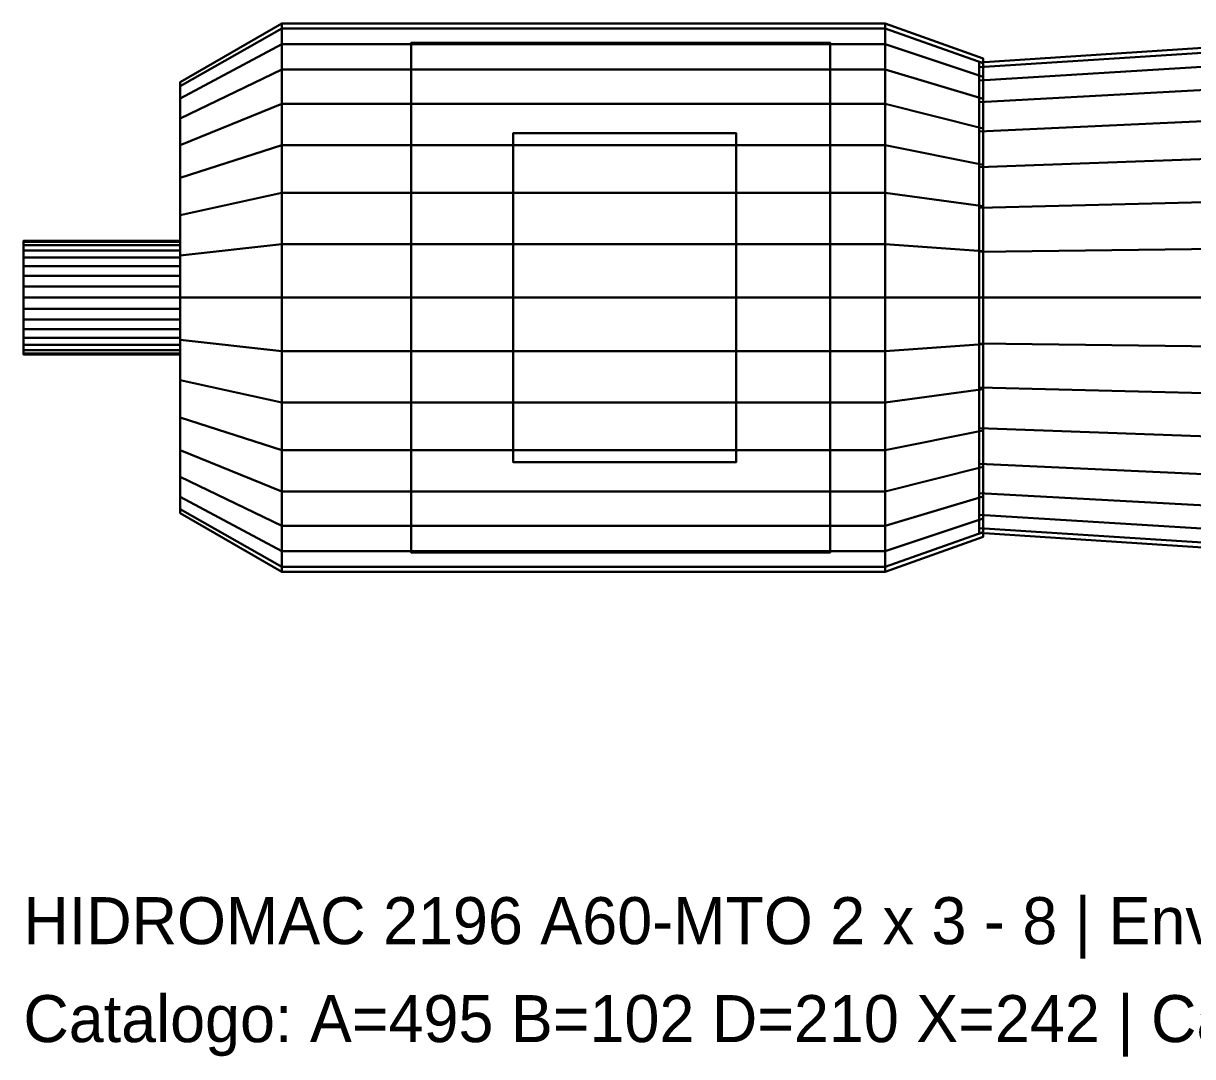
# Model space of a CAD drawing. Header units: millimetres. Extents: x -495 to 102, y -194 to 139.
# Drawn here: x -495 to -196.5, y -193.7 to 70 of the extents above; entities that cross this region are included whole.
import ezdxf

# ---------------------------------------------------------------- set-up
doc = ezdxf.new("R2010")
doc.units = ezdxf.units.MM
for name, color, linetype in [('ADAPTADOR_EST', 4, 'CONTINUOUS'), ('DATOS_CATALOGO', 2, 'CONTINUOUS'), ('EJE_REF', 7, 'CONTINUOUS'), ('PATAS_EST', 8, 'CONTINUOUS'), ('SOPORTE_EST', 5, 'CONTINUOUS')]:
    doc.layers.add(name, color=color, linetype=linetype)

msp = doc.modelspace()

# ---------------------------------------------------------------- linework, layer by layer
at = {"layer": 'ADAPTADOR_EST'}
for points in [[(-251, 60, 210), (-251, 58.84712, 221.70542), (-190, 62.77026, 222.48578), (-190, 64, 210)], [(-251, 58.84712, 198.29458), (-251, 60, 210), (-190, 64, 210), (-190, 62.77026, 197.51422)], [(-251, 58.84712, 221.70542), (-251, 55.43277, 232.96101), (-190, 59.12829, 234.49174), (-190, 62.77026, 222.48578)], [(-251, 55.43277, 187.03899), (-251, 58.84712, 198.29458), (-190, 62.77026, 197.51422), (-190, 59.12829, 185.50826)], [(-251, 0, 210), (-251, 58.84712, 221.70542), (-251, 60, 210)], [(-251, 0, 210), (-251, 60, 210), (-251, 58.84712, 198.29458)], [(-251, 55.43277, 232.96101), (-251, 49.88818, 243.33421), (-190, 53.21406, 245.55649), (-190, 59.12829, 234.49174)], [(-251, 49.88818, 176.66579), (-251, 55.43277, 187.03899), (-190, 59.12829, 185.50826), (-190, 53.21406, 174.44351)], [(-251, 0, 210), (-251, 55.43277, 232.96101), (-251, 58.84712, 221.70542)], [(-251, 0, 210), (-251, 58.84712, 198.29458), (-251, 55.43277, 187.03899)], [(-251, 0, 210), (-251, 49.88818, 243.33421), (-251, 55.43277, 232.96101)], [(-251, 0, 210), (-251, 55.43277, 187.03899), (-251, 49.88818, 176.66579)], [(-251, 49.88818, 243.33421), (-251, 42.42641, 252.42641), (-190, 45.25483, 255.25483), (-190, 53.21406, 245.55649)], [(-251, 42.42641, 167.57359), (-251, 49.88818, 176.66579), (-190, 53.21406, 174.44351), (-190, 45.25483, 164.74517)], [(-251, 0, 210), (-251, 42.42641, 252.42641), (-251, 49.88818, 243.33421)], [(-251, 0, 210), (-251, 49.88818, 176.66579), (-251, 42.42641, 167.57359)], [(-251, 42.42641, 252.42641), (-251, 33.33421, 259.88818), (-190, 35.55649, 263.21406), (-190, 45.25483, 255.25483)], [(-251, 33.33421, 160.11182), (-251, 42.42641, 167.57359), (-190, 45.25483, 164.74517), (-190, 35.55649, 156.78594)], [(-251, 0, 210), (-251, 33.33421, 259.88818), (-251, 42.42641, 252.42641)], [(-251, 0, 210), (-251, 42.42641, 167.57359), (-251, 33.33421, 160.11182)], [(-251, 33.33421, 259.88818), (-251, 22.96101, 265.43277), (-190, 24.49174, 269.12829), (-190, 35.55649, 263.21406)], [(-251, 22.96101, 154.56723), (-251, 33.33421, 160.11182), (-190, 35.55649, 156.78594), (-190, 24.49174, 150.87171)], [(-251, 0, 210), (-251, 22.96101, 265.43277), (-251, 33.33421, 259.88818)], [(-251, 0, 210), (-251, 33.33421, 160.11182), (-251, 22.96101, 154.56723)], [(-251, 22.96101, 265.43277), (-251, 11.70542, 268.84712), (-190, 12.48578, 272.77026), (-190, 24.49174, 269.12829)], [(-251, 11.70542, 151.15288), (-251, 22.96101, 154.56723), (-190, 24.49174, 150.87171), (-190, 12.48578, 147.22974)], [(-251, 0, 210), (-251, 11.70542, 268.84712), (-251, 22.96101, 265.43277)], [(-251, 0, 210), (-251, 22.96101, 154.56723), (-251, 11.70542, 151.15288)], [(-251, 11.70542, 268.84712), (-251, 0, 270), (-190, 0, 274), (-190, 12.48578, 272.77026)], [(-251, 0, 150), (-251, 11.70542, 151.15288), (-190, 12.48578, 147.22974), (-190, 0, 146)], [(-251, 0, 210), (-251, 0, 270), (-251, 11.70542, 268.84712)], [(-251, 0, 210), (-251, 11.70542, 151.15288), (-251, 0, 150)], [(-251, 0, 270), (-251, -11.70542, 268.84712), (-190, -12.48578, 272.77026), (-190, 0, 274)], [(-251, 0, 210), (-251, -11.70542, 268.84712), (-251, 0, 270)], [(-251, 0, 210), (-251, -22.96101, 265.43277), (-251, -11.70542, 268.84712)], [(-251, 0, 210), (-251, -33.33421, 259.88818), (-251, -22.96101, 265.43277)], [(-251, 0, 210), (-251, -42.42641, 252.42641), (-251, -33.33421, 259.88818)], [(-251, 0, 210), (-251, -49.88818, 243.33421), (-251, -42.42641, 252.42641)], [(-251, 0, 210), (-251, -55.43277, 232.96101), (-251, -49.88818, 243.33421)], [(-251, 0, 210), (-251, -58.84712, 221.70542), (-251, -55.43277, 232.96101)], [(-251, 0, 210), (-251, -60, 210), (-251, -58.84712, 221.70542)], [(-251, 0, 210), (-251, -58.84712, 198.29458), (-251, -60, 210)], [(-251, 0, 210), (-251, -55.43277, 187.03899), (-251, -58.84712, 198.29458)], [(-251, 0, 210), (-251, -49.88818, 176.66579), (-251, -55.43277, 187.03899)], [(-251, 0, 210), (-251, -42.42641, 167.57359), (-251, -49.88818, 176.66579)], [(-251, 0, 210), (-251, -33.33421, 160.11182), (-251, -42.42641, 167.57359)], [(-251, 0, 210), (-251, -22.96101, 154.56723), (-251, -33.33421, 160.11182)], [(-251, 0, 210), (-251, -11.70542, 151.15288), (-251, -22.96101, 154.56723)], [(-251, -11.70542, 151.15288), (-251, 0, 150), (-190, 0, 146), (-190, -12.48578, 147.22974)], [(-251, 0, 210), (-251, 0, 150), (-251, -11.70542, 151.15288)], [(-251, -11.70542, 268.84712), (-251, -22.96101, 265.43277), (-190, -24.49174, 269.12829), (-190, -12.48578, 272.77026)], [(-251, -22.96101, 154.56723), (-251, -11.70542, 151.15288), (-190, -12.48578, 147.22974), (-190, -24.49174, 150.87171)], [(-251, -22.96101, 265.43277), (-251, -33.33421, 259.88818), (-190, -35.55649, 263.21406), (-190, -24.49174, 269.12829)], [(-251, -33.33421, 160.11182), (-251, -22.96101, 154.56723), (-190, -24.49174, 150.87171), (-190, -35.55649, 156.78594)], [(-251, -33.33421, 259.88818), (-251, -42.42641, 252.42641), (-190, -45.25483, 255.25483), (-190, -35.55649, 263.21406)], [(-251, -42.42641, 167.57359), (-251, -33.33421, 160.11182), (-190, -35.55649, 156.78594), (-190, -45.25483, 164.74517)], [(-251, -42.42641, 252.42641), (-251, -49.88818, 243.33421), (-190, -53.21406, 245.55649), (-190, -45.25483, 255.25483)], [(-251, -49.88818, 176.66579), (-251, -42.42641, 167.57359), (-190, -45.25483, 164.74517), (-190, -53.21406, 174.44351)], [(-251, -49.88818, 243.33421), (-251, -55.43277, 232.96101), (-190, -59.12829, 234.49174), (-190, -53.21406, 245.55649)], [(-251, -55.43277, 187.03899), (-251, -49.88818, 176.66579), (-190, -53.21406, 174.44351), (-190, -59.12829, 185.50826)], [(-251, -55.43277, 232.96101), (-251, -58.84712, 221.70542), (-190, -62.77026, 222.48578), (-190, -59.12829, 234.49174)], [(-251, -58.84712, 198.29458), (-251, -55.43277, 187.03899), (-190, -59.12829, 185.50826), (-190, -62.77026, 197.51422)], [(-251, -58.84712, 221.70542), (-251, -60, 210), (-190, -64, 210), (-190, -62.77026, 222.48578)], [(-251, -60, 210), (-251, -58.84712, 198.29458), (-190, -62.77026, 197.51422), (-190, -64, 210)]]:
    msp.add_3dface(points, dxfattribs=at)
at = {"layer": 'DATOS_CATALOGO'}
msp.add_line((-495, 0, 210), (102, 0, 210), dxfattribs=at)
at = {"layer": 'EJE_REF'}
for points in [[(-495, 14.5, 210), (-495, 14.22139, 212.82881), (-455, 14.22139, 212.82881), (-455, 14.5, 210)], [(-495, 0, 210), (-495, 14.22139, 212.82881), (-495, 14.5, 210)], [(-495, 14.22139, 207.17119), (-495, 14.5, 210), (-455, 14.5, 210), (-455, 14.22139, 207.17119)], [(-495, 0, 210), (-495, 14.5, 210), (-495, 14.22139, 207.17119)], [(-495, 14.22139, 212.82881), (-495, 13.39625, 215.54891), (-455, 13.39625, 215.54891), (-455, 14.22139, 212.82881)], [(-495, 0, 210), (-495, 13.39625, 215.54891), (-495, 14.22139, 212.82881)], [(-495, 13.39625, 204.45109), (-495, 14.22139, 207.17119), (-455, 14.22139, 207.17119), (-455, 13.39625, 204.45109)], [(-495, 0, 210), (-495, 14.22139, 207.17119), (-495, 13.39625, 204.45109)], [(-495, 13.39625, 215.54891), (-495, 12.05631, 218.05577), (-455, 12.05631, 218.05577), (-455, 13.39625, 215.54891)], [(-495, 0, 210), (-495, 12.05631, 218.05577), (-495, 13.39625, 215.54891)], [(-495, 12.05631, 201.94423), (-495, 13.39625, 204.45109), (-455, 13.39625, 204.45109), (-455, 12.05631, 201.94423)], [(-495, 0, 210), (-495, 13.39625, 204.45109), (-495, 12.05631, 201.94423)], [(-495, 12.05631, 218.05577), (-495, 10.25305, 220.25305), (-455, 10.25305, 220.25305), (-455, 12.05631, 218.05577)], [(-495, 0, 210), (-495, 10.25305, 220.25305), (-495, 12.05631, 218.05577)], [(-495, 10.25305, 199.74695), (-495, 12.05631, 201.94423), (-455, 12.05631, 201.94423), (-455, 10.25305, 199.74695)], [(-495, 0, 210), (-495, 12.05631, 201.94423), (-495, 10.25305, 199.74695)], [(-455, 0, 210), (-455, 14.5, 210), (-455, 14.22139, 212.82881)], [(-455, 0, 210), (-455, 14.22139, 207.17119), (-455, 14.5, 210)], [(-455, 0, 210), (-455, 14.22139, 212.82881), (-455, 13.39625, 215.54891)], [(-455, 0, 210), (-455, 13.39625, 204.45109), (-455, 14.22139, 207.17119)], [(-455, 0, 210), (-455, 13.39625, 215.54891), (-455, 12.05631, 218.05577)], [(-455, 0, 210), (-455, 12.05631, 201.94423), (-455, 13.39625, 204.45109)], [(-455, 0, 210), (-455, 12.05631, 218.05577), (-455, 10.25305, 220.25305)], [(-455, 0, 210), (-455, 10.25305, 199.74695), (-455, 12.05631, 201.94423)], [(-495, 10.25305, 220.25305), (-495, 8.05577, 222.05631), (-455, 8.05577, 222.05631), (-455, 10.25305, 220.25305)], [(-495, 0, 210), (-495, 8.05577, 222.05631), (-495, 10.25305, 220.25305)], [(-495, 8.05577, 197.94369), (-495, 10.25305, 199.74695), (-455, 10.25305, 199.74695), (-455, 8.05577, 197.94369)], [(-495, 0, 210), (-495, 10.25305, 199.74695), (-495, 8.05577, 197.94369)], [(-455, 0, 210), (-455, 10.25305, 220.25305), (-455, 8.05577, 222.05631)], [(-455, 0, 210), (-455, 8.05577, 197.94369), (-455, 10.25305, 199.74695)], [(-495, 8.05577, 222.05631), (-495, 5.54891, 223.39625), (-455, 5.54891, 223.39625), (-455, 8.05577, 222.05631)], [(-495, 0, 210), (-495, 5.54891, 223.39625), (-495, 8.05577, 222.05631)], [(-495, 5.54891, 196.60375), (-495, 8.05577, 197.94369), (-455, 8.05577, 197.94369), (-455, 5.54891, 196.60375)], [(-495, 0, 210), (-495, 8.05577, 197.94369), (-495, 5.54891, 196.60375)], [(-455, 0, 210), (-455, 8.05577, 222.05631), (-455, 5.54891, 223.39625)], [(-455, 0, 210), (-455, 5.54891, 196.60375), (-455, 8.05577, 197.94369)], [(-495, 5.54891, 223.39625), (-495, 2.82881, 224.22139), (-455, 2.82881, 224.22139), (-455, 5.54891, 223.39625)], [(-495, 0, 210), (-495, 2.82881, 224.22139), (-495, 5.54891, 223.39625)], [(-495, 2.82881, 195.77861), (-495, 5.54891, 196.60375), (-455, 5.54891, 196.60375), (-455, 2.82881, 195.77861)], [(-495, 0, 210), (-495, 5.54891, 196.60375), (-495, 2.82881, 195.77861)], [(-455, 0, 210), (-455, 5.54891, 223.39625), (-455, 2.82881, 224.22139)], [(-455, 0, 210), (-455, 2.82881, 195.77861), (-455, 5.54891, 196.60375)], [(-495, 2.82881, 224.22139), (-495, 0, 224.5), (-455, 0, 224.5), (-455, 2.82881, 224.22139)], [(-495, 0, 210), (-495, 0, 224.5), (-495, 2.82881, 224.22139)], [(-495, 0, 195.5), (-495, 2.82881, 195.77861), (-455, 2.82881, 195.77861), (-455, 0, 195.5)], [(-495, 0, 210), (-495, 2.82881, 195.77861), (-495, 0, 195.5)], [(-495, 0, 224.5), (-495, -2.82881, 224.22139), (-455, -2.82881, 224.22139), (-455, 0, 224.5)], [(-495, 0, 210), (-495, -2.82881, 224.22139), (-495, 0, 224.5)], [(-495, 0, 210), (-495, -5.54891, 223.39625), (-495, -2.82881, 224.22139)], [(-495, 0, 210), (-495, -8.05577, 222.05631), (-495, -5.54891, 223.39625)], [(-495, 0, 210), (-495, -10.25305, 220.25305), (-495, -8.05577, 222.05631)], [(-495, 0, 210), (-495, -12.05631, 218.05577), (-495, -10.25305, 220.25305)], [(-495, 0, 210), (-495, -13.39625, 215.54891), (-495, -12.05631, 218.05577)], [(-495, 0, 210), (-495, -14.22139, 212.82881), (-495, -13.39625, 215.54891)], [(-495, 0, 210), (-495, -14.5, 210), (-495, -14.22139, 212.82881)], [(-495, 0, 210), (-495, -14.22139, 207.17119), (-495, -14.5, 210)], [(-495, 0, 210), (-495, -13.39625, 204.45109), (-495, -14.22139, 207.17119)], [(-495, 0, 210), (-495, -12.05631, 201.94423), (-495, -13.39625, 204.45109)], [(-495, 0, 210), (-495, -10.25305, 199.74695), (-495, -12.05631, 201.94423)], [(-495, 0, 210), (-495, -8.05577, 197.94369), (-495, -10.25305, 199.74695)], [(-495, 0, 210), (-495, -5.54891, 196.60375), (-495, -8.05577, 197.94369)], [(-495, 0, 210), (-495, -2.82881, 195.77861), (-495, -5.54891, 196.60375)], [(-495, -2.82881, 195.77861), (-495, 0, 195.5), (-455, 0, 195.5), (-455, -2.82881, 195.77861)], [(-495, 0, 210), (-495, 0, 195.5), (-495, -2.82881, 195.77861)], [(-455, 0, 210), (-455, 2.82881, 224.22139), (-455, 0, 224.5)], [(-455, 0, 210), (-455, 0, 195.5), (-455, 2.82881, 195.77861)], [(-455, 0, 210), (-455, 0, 224.5), (-455, -2.82881, 224.22139)], [(-455, 0, 210), (-455, -2.82881, 224.22139), (-455, -5.54891, 223.39625)], [(-455, 0, 210), (-455, -5.54891, 223.39625), (-455, -8.05577, 222.05631)], [(-455, 0, 210), (-455, -8.05577, 222.05631), (-455, -10.25305, 220.25305)], [(-455, 0, 210), (-455, -10.25305, 220.25305), (-455, -12.05631, 218.05577)], [(-455, 0, 210), (-455, -12.05631, 218.05577), (-455, -13.39625, 215.54891)], [(-455, 0, 210), (-455, -13.39625, 215.54891), (-455, -14.22139, 212.82881)], [(-455, 0, 210), (-455, -14.22139, 212.82881), (-455, -14.5, 210)], [(-455, 0, 210), (-455, -14.5, 210), (-455, -14.22139, 207.17119)], [(-455, 0, 210), (-455, -14.22139, 207.17119), (-455, -13.39625, 204.45109)], [(-455, 0, 210), (-455, -13.39625, 204.45109), (-455, -12.05631, 201.94423)], [(-455, 0, 210), (-455, -12.05631, 201.94423), (-455, -10.25305, 199.74695)], [(-455, 0, 210), (-455, -10.25305, 199.74695), (-455, -8.05577, 197.94369)], [(-455, 0, 210), (-455, -8.05577, 197.94369), (-455, -5.54891, 196.60375)], [(-455, 0, 210), (-455, -5.54891, 196.60375), (-455, -2.82881, 195.77861)], [(-455, 0, 210), (-455, -2.82881, 195.77861), (-455, 0, 195.5)], [(-495, -2.82881, 224.22139), (-495, -5.54891, 223.39625), (-455, -5.54891, 223.39625), (-455, -2.82881, 224.22139)], [(-495, -5.54891, 196.60375), (-495, -2.82881, 195.77861), (-455, -2.82881, 195.77861), (-455, -5.54891, 196.60375)], [(-495, -5.54891, 223.39625), (-495, -8.05577, 222.05631), (-455, -8.05577, 222.05631), (-455, -5.54891, 223.39625)], [(-495, -8.05577, 197.94369), (-495, -5.54891, 196.60375), (-455, -5.54891, 196.60375), (-455, -8.05577, 197.94369)], [(-495, -8.05577, 222.05631), (-495, -10.25305, 220.25305), (-455, -10.25305, 220.25305), (-455, -8.05577, 222.05631)], [(-495, -10.25305, 199.74695), (-495, -8.05577, 197.94369), (-455, -8.05577, 197.94369), (-455, -10.25305, 199.74695)], [(-495, -10.25305, 220.25305), (-495, -12.05631, 218.05577), (-455, -12.05631, 218.05577), (-455, -10.25305, 220.25305)], [(-495, -12.05631, 201.94423), (-495, -10.25305, 199.74695), (-455, -10.25305, 199.74695), (-455, -12.05631, 201.94423)], [(-495, -12.05631, 218.05577), (-495, -13.39625, 215.54891), (-455, -13.39625, 215.54891), (-455, -12.05631, 218.05577)], [(-495, -13.39625, 204.45109), (-495, -12.05631, 201.94423), (-455, -12.05631, 201.94423), (-455, -13.39625, 204.45109)], [(-495, -13.39625, 215.54891), (-495, -14.22139, 212.82881), (-455, -14.22139, 212.82881), (-455, -13.39625, 215.54891)], [(-495, -14.22139, 207.17119), (-495, -13.39625, 204.45109), (-455, -13.39625, 204.45109), (-455, -14.22139, 207.17119)], [(-495, -14.22139, 212.82881), (-495, -14.5, 210), (-455, -14.5, 210), (-455, -14.22139, 212.82881)], [(-495, -14.5, 210), (-495, -14.22139, 207.17119), (-455, -14.22139, 207.17119), (-455, -14.5, 210)]]:
    msp.add_3dface(points, dxfattribs=at)
at = {"layer": 'PATAS_EST'}
for points in [[(-396, -65), (-396, 65), (-289, 65), (-289, -65)], [(-396, -65, 22), (-289, -65, 22), (-289, 65, 22), (-396, 65, 22)], [(-289, 65), (-396, 65), (-396, 65, 22), (-289, 65, 22)], [(-396, 65), (-396, -65), (-396, -65, 22), (-396, 65, 22)], [(-289, -65), (-289, 65), (-289, 65, 22), (-289, -65, 22)], [(-370, -42, 22), (-370, 42, 22), (-313, 42, 22), (-313, -42, 22)], [(-370, -42, 148), (-313, -42, 148), (-313, 42, 148), (-370, 42, 148)], [(-313, 42, 22), (-370, 42, 22), (-370, 42, 148), (-313, 42, 148)], [(-370, 42, 22), (-370, -42, 22), (-370, -42, 148), (-370, 42, 148)], [(-313, -42, 22), (-313, 42, 22), (-313, 42, 148), (-313, -42, 148)], [(-370, -42, 22), (-313, -42, 22), (-313, -42, 148), (-370, -42, 148)], [(-396, -65), (-289, -65), (-289, -65, 22), (-396, -65, 22)]]:
    msp.add_3dface(points, dxfattribs=at)
at = {"layer": 'SOPORTE_EST'}
for points in [[(-455, 55, 210), (-455, 53.94319, 220.72997), (-429, 68.65497, 223.65632), (-429, 70, 210)], [(-455, 53.94319, 199.27003), (-455, 55, 210), (-429, 70, 210), (-429, 68.65497, 196.34368)], [(-429, 70, 210), (-429, 68.65497, 223.65632), (-275, 68.65497, 223.65632), (-275, 70, 210)], [(-429, 68.65497, 196.34368), (-429, 70, 210), (-275, 70, 210), (-275, 68.65497, 196.34368)], [(-275, 70, 210), (-275, 68.65497, 223.65632), (-250, 59.8279, 221.90051), (-250, 61, 210)], [(-275, 68.65497, 196.34368), (-275, 70, 210), (-250, 61, 210), (-250, 59.8279, 198.09949)], [(-455, 53.94319, 220.72997), (-455, 50.81337, 231.04759), (-429, 64.67157, 236.78784), (-429, 68.65497, 223.65632)], [(-455, 50.81337, 188.95241), (-455, 53.94319, 199.27003), (-429, 68.65497, 196.34368), (-429, 64.67157, 183.21216)], [(-429, 68.65497, 223.65632), (-429, 64.67157, 236.78784), (-275, 64.67157, 236.78784), (-275, 68.65497, 223.65632)], [(-429, 64.67157, 183.21216), (-429, 68.65497, 196.34368), (-275, 68.65497, 196.34368), (-275, 64.67157, 183.21216)], [(-275, 68.65497, 223.65632), (-275, 64.67157, 236.78784), (-250, 56.35665, 233.34369), (-250, 59.8279, 221.90051)], [(-275, 64.67157, 183.21216), (-275, 68.65497, 196.34368), (-250, 59.8279, 198.09949), (-250, 56.35665, 186.65631)], [(-455, 50.81337, 231.04759), (-455, 45.73083, 240.55636), (-429, 58.20287, 248.88992), (-429, 64.67157, 236.78784)], [(-455, 45.73083, 179.44364), (-455, 50.81337, 188.95241), (-429, 64.67157, 183.21216), (-429, 58.20287, 171.11008)], [(-429, 64.67157, 236.78784), (-429, 58.20287, 248.88992), (-275, 58.20287, 248.88992), (-275, 64.67157, 236.78784)], [(-429, 58.20287, 171.11008), (-429, 64.67157, 183.21216), (-275, 64.67157, 183.21216), (-275, 58.20287, 171.11008)], [(-275, 64.67157, 236.78784), (-275, 58.20287, 248.88992), (-250, 50.71965, 243.88978), (-250, 56.35665, 233.34369)], [(-275, 58.20287, 171.11008), (-275, 64.67157, 183.21216), (-250, 56.35665, 186.65631), (-250, 50.71965, 176.11022)], [(-250, 0, 210), (-250, 61, 210), (-250, 59.8279, 221.90051)], [(-250, 0, 210), (-250, 59.8279, 198.09949), (-250, 61, 210)], [(-250, 0, 210), (-250, 59.8279, 221.90051), (-250, 56.35665, 233.34369)], [(-250, 0, 210), (-250, 56.35665, 186.65631), (-250, 59.8279, 198.09949)], [(-455, 45.73083, 240.55636), (-455, 38.89087, 248.89087), (-429, 49.49747, 259.49747), (-429, 58.20287, 248.88992)], [(-455, 38.89087, 171.10913), (-455, 45.73083, 179.44364), (-429, 58.20287, 171.11008), (-429, 49.49747, 160.50253)], [(-429, 58.20287, 248.88992), (-429, 49.49747, 259.49747), (-275, 49.49747, 259.49747), (-275, 58.20287, 248.88992)], [(-429, 49.49747, 160.50253), (-429, 58.20287, 171.11008), (-275, 58.20287, 171.11008), (-275, 49.49747, 160.50253)], [(-275, 58.20287, 248.88992), (-275, 49.49747, 259.49747), (-250, 43.13351, 253.13351), (-250, 50.71965, 243.88978)], [(-275, 49.49747, 160.50253), (-275, 58.20287, 171.11008), (-250, 50.71965, 176.11022), (-250, 43.13351, 166.86649)], [(-455, 0, 210), (-455, 53.94319, 220.72997), (-455, 55, 210)], [(-455, 0, 210), (-455, 55, 210), (-455, 53.94319, 199.27003)], [(-455, 0, 210), (-455, 50.81337, 231.04759), (-455, 53.94319, 220.72997)], [(-455, 0, 210), (-455, 53.94319, 199.27003), (-455, 50.81337, 188.95241)], [(-250, 0, 210), (-250, 56.35665, 233.34369), (-250, 50.71965, 243.88978)], [(-250, 0, 210), (-250, 50.71965, 176.11022), (-250, 56.35665, 186.65631)], [(-455, 0, 210), (-455, 45.73083, 240.55636), (-455, 50.81337, 231.04759)], [(-455, 0, 210), (-455, 50.81337, 188.95241), (-455, 45.73083, 179.44364)], [(-455, 38.89087, 248.89087), (-455, 30.55636, 255.73083), (-429, 38.88992, 268.20287), (-429, 49.49747, 259.49747)], [(-455, 30.55636, 164.26917), (-455, 38.89087, 171.10913), (-429, 49.49747, 160.50253), (-429, 38.88992, 151.79713)], [(-429, 49.49747, 259.49747), (-429, 38.88992, 268.20287), (-275, 38.88992, 268.20287), (-275, 49.49747, 259.49747)], [(-429, 38.88992, 151.79713), (-429, 49.49747, 160.50253), (-275, 49.49747, 160.50253), (-275, 38.88992, 151.79713)], [(-275, 49.49747, 259.49747), (-275, 38.88992, 268.20287), (-250, 33.88978, 260.71965), (-250, 43.13351, 253.13351)], [(-275, 38.88992, 151.79713), (-275, 49.49747, 160.50253), (-250, 43.13351, 166.86649), (-250, 33.88978, 159.28035)], [(-250, 0, 210), (-250, 50.71965, 243.88978), (-250, 43.13351, 253.13351)], [(-250, 0, 210), (-250, 43.13351, 166.86649), (-250, 50.71965, 176.11022)], [(-455, 0, 210), (-455, 38.89087, 248.89087), (-455, 45.73083, 240.55636)], [(-455, 0, 210), (-455, 45.73083, 179.44364), (-455, 38.89087, 171.10913)], [(-250, 0, 210), (-250, 43.13351, 253.13351), (-250, 33.88978, 260.71965)], [(-250, 0, 210), (-250, 33.88978, 159.28035), (-250, 43.13351, 166.86649)], [(-455, 0, 210), (-455, 30.55636, 255.73083), (-455, 38.89087, 248.89087)], [(-455, 0, 210), (-455, 38.89087, 171.10913), (-455, 30.55636, 164.26917)], [(-455, 30.55636, 255.73083), (-455, 21.04759, 260.81337), (-429, 26.78784, 274.67157), (-429, 38.88992, 268.20287)], [(-455, 21.04759, 159.18663), (-455, 30.55636, 164.26917), (-429, 38.88992, 151.79713), (-429, 26.78784, 145.32843)], [(-429, 38.88992, 268.20287), (-429, 26.78784, 274.67157), (-275, 26.78784, 274.67157), (-275, 38.88992, 268.20287)], [(-429, 26.78784, 145.32843), (-429, 38.88992, 151.79713), (-275, 38.88992, 151.79713), (-275, 26.78784, 145.32843)], [(-275, 38.88992, 268.20287), (-275, 26.78784, 274.67157), (-250, 23.34369, 266.35665), (-250, 33.88978, 260.71965)], [(-275, 26.78784, 145.32843), (-275, 38.88992, 151.79713), (-250, 33.88978, 159.28035), (-250, 23.34369, 153.64335)], [(-250, 0, 210), (-250, 33.88978, 260.71965), (-250, 23.34369, 266.35665)], [(-250, 0, 210), (-250, 23.34369, 153.64335), (-250, 33.88978, 159.28035)], [(-455, 0, 210), (-455, 21.04759, 260.81337), (-455, 30.55636, 255.73083)], [(-455, 0, 210), (-455, 30.55636, 164.26917), (-455, 21.04759, 159.18663)], [(-455, 21.04759, 260.81337), (-455, 10.72997, 263.94319), (-429, 13.65632, 278.65497), (-429, 26.78784, 274.67157)], [(-455, 10.72997, 156.05681), (-455, 21.04759, 159.18663), (-429, 26.78784, 145.32843), (-429, 13.65632, 141.34503)], [(-429, 26.78784, 274.67157), (-429, 13.65632, 278.65497), (-275, 13.65632, 278.65497), (-275, 26.78784, 274.67157)], [(-429, 13.65632, 141.34503), (-429, 26.78784, 145.32843), (-275, 26.78784, 145.32843), (-275, 13.65632, 141.34503)], [(-275, 26.78784, 274.67157), (-275, 13.65632, 278.65497), (-250, 11.90051, 269.8279), (-250, 23.34369, 266.35665)], [(-275, 13.65632, 141.34503), (-275, 26.78784, 145.32843), (-250, 23.34369, 153.64335), (-250, 11.90051, 150.1721)], [(-455, 0, 210), (-455, 10.72997, 263.94319), (-455, 21.04759, 260.81337)], [(-455, 0, 210), (-455, 21.04759, 159.18663), (-455, 10.72997, 156.05681)], [(-250, 0, 210), (-250, 23.34369, 266.35665), (-250, 11.90051, 269.8279)], [(-250, 0, 210), (-250, 11.90051, 150.1721), (-250, 23.34369, 153.64335)], [(-455, 10.72997, 263.94319), (-455, 0, 265), (-429, 0, 280), (-429, 13.65632, 278.65497)], [(-455, 0, 155), (-455, 10.72997, 156.05681), (-429, 13.65632, 141.34503), (-429, 0, 140)], [(-429, 13.65632, 278.65497), (-429, 0, 280), (-275, 0, 280), (-275, 13.65632, 278.65497)], [(-429, 0, 140), (-429, 13.65632, 141.34503), (-275, 13.65632, 141.34503), (-275, 0, 140)], [(-275, 13.65632, 278.65497), (-275, 0, 280), (-250, 0, 271), (-250, 11.90051, 269.8279)], [(-275, 0, 140), (-275, 13.65632, 141.34503), (-250, 11.90051, 150.1721), (-250, 0, 149)], [(-455, 0, 210), (-455, 0, 265), (-455, 10.72997, 263.94319)], [(-455, 0, 210), (-455, 10.72997, 156.05681), (-455, 0, 155)], [(-250, 0, 210), (-250, 11.90051, 269.8279), (-250, 0, 271)], [(-250, 0, 210), (-250, 0, 149), (-250, 11.90051, 150.1721)], [(-455, 0, 265), (-455, -10.72997, 263.94319), (-429, -13.65632, 278.65497), (-429, 0, 280)], [(-455, 0, 210), (-455, -10.72997, 263.94319), (-455, 0, 265)], [(-455, 0, 210), (-455, -21.04759, 260.81337), (-455, -10.72997, 263.94319)], [(-455, 0, 210), (-455, -30.55636, 255.73083), (-455, -21.04759, 260.81337)], [(-455, 0, 210), (-455, -38.89087, 248.89087), (-455, -30.55636, 255.73083)], [(-455, 0, 210), (-455, -45.73083, 240.55636), (-455, -38.89087, 248.89087)], [(-455, 0, 210), (-455, -50.81337, 231.04759), (-455, -45.73083, 240.55636)], [(-455, 0, 210), (-455, -53.94319, 220.72997), (-455, -50.81337, 231.04759)], [(-455, 0, 210), (-455, -55, 210), (-455, -53.94319, 220.72997)], [(-455, 0, 210), (-455, -53.94319, 199.27003), (-455, -55, 210)], [(-455, 0, 210), (-455, -50.81337, 188.95241), (-455, -53.94319, 199.27003)], [(-455, 0, 210), (-455, -45.73083, 179.44364), (-455, -50.81337, 188.95241)], [(-455, 0, 210), (-455, -38.89087, 171.10913), (-455, -45.73083, 179.44364)], [(-455, 0, 210), (-455, -30.55636, 164.26917), (-455, -38.89087, 171.10913)], [(-455, 0, 210), (-455, -21.04759, 159.18663), (-455, -30.55636, 164.26917)], [(-455, 0, 210), (-455, -10.72997, 156.05681), (-455, -21.04759, 159.18663)], [(-455, -10.72997, 156.05681), (-455, 0, 155), (-429, 0, 140), (-429, -13.65632, 141.34503)], [(-455, 0, 210), (-455, 0, 155), (-455, -10.72997, 156.05681)], [(-429, 0, 280), (-429, -13.65632, 278.65497), (-275, -13.65632, 278.65497), (-275, 0, 280)], [(-429, -13.65632, 141.34503), (-429, 0, 140), (-275, 0, 140), (-275, -13.65632, 141.34503)], [(-275, 0, 280), (-275, -13.65632, 278.65497), (-250, -11.90051, 269.8279), (-250, 0, 271)], [(-275, -13.65632, 141.34503), (-275, 0, 140), (-250, 0, 149), (-250, -11.90051, 150.1721)], [(-250, 0, 210), (-250, 0, 271), (-250, -11.90051, 269.8279)], [(-250, 0, 210), (-250, -11.90051, 269.8279), (-250, -23.34369, 266.35665)], [(-250, 0, 210), (-250, -23.34369, 266.35665), (-250, -33.88978, 260.71965)], [(-250, 0, 210), (-250, -33.88978, 260.71965), (-250, -43.13351, 253.13351)], [(-250, 0, 210), (-250, -43.13351, 253.13351), (-250, -50.71965, 243.88978)], [(-250, 0, 210), (-250, -50.71965, 243.88978), (-250, -56.35665, 233.34369)], [(-250, 0, 210), (-250, -56.35665, 233.34369), (-250, -59.8279, 221.90051)], [(-250, 0, 210), (-250, -59.8279, 221.90051), (-250, -61, 210)], [(-250, 0, 210), (-250, -61, 210), (-250, -59.8279, 198.09949)], [(-250, 0, 210), (-250, -59.8279, 198.09949), (-250, -56.35665, 186.65631)], [(-250, 0, 210), (-250, -56.35665, 186.65631), (-250, -50.71965, 176.11022)], [(-250, 0, 210), (-250, -50.71965, 176.11022), (-250, -43.13351, 166.86649)], [(-250, 0, 210), (-250, -43.13351, 166.86649), (-250, -33.88978, 159.28035)], [(-250, 0, 210), (-250, -33.88978, 159.28035), (-250, -23.34369, 153.64335)], [(-250, 0, 210), (-250, -23.34369, 153.64335), (-250, -11.90051, 150.1721)], [(-250, 0, 210), (-250, -11.90051, 150.1721), (-250, 0, 149)], [(-455, -10.72997, 263.94319), (-455, -21.04759, 260.81337), (-429, -26.78784, 274.67157), (-429, -13.65632, 278.65497)], [(-455, -21.04759, 159.18663), (-455, -10.72997, 156.05681), (-429, -13.65632, 141.34503), (-429, -26.78784, 145.32843)], [(-275, -13.65632, 278.65497), (-275, -26.78784, 274.67157), (-250, -23.34369, 266.35665), (-250, -11.90051, 269.8279)], [(-275, -26.78784, 145.32843), (-275, -13.65632, 141.34503), (-250, -11.90051, 150.1721), (-250, -23.34369, 153.64335)], [(-429, -13.65632, 278.65497), (-429, -26.78784, 274.67157), (-275, -26.78784, 274.67157), (-275, -13.65632, 278.65497)], [(-429, -26.78784, 145.32843), (-429, -13.65632, 141.34503), (-275, -13.65632, 141.34503), (-275, -26.78784, 145.32843)], [(-455, -21.04759, 260.81337), (-455, -30.55636, 255.73083), (-429, -38.88992, 268.20287), (-429, -26.78784, 274.67157)], [(-455, -30.55636, 164.26917), (-455, -21.04759, 159.18663), (-429, -26.78784, 145.32843), (-429, -38.88992, 151.79713)], [(-275, -26.78784, 274.67157), (-275, -38.88992, 268.20287), (-250, -33.88978, 260.71965), (-250, -23.34369, 266.35665)], [(-275, -38.88992, 151.79713), (-275, -26.78784, 145.32843), (-250, -23.34369, 153.64335), (-250, -33.88978, 159.28035)], [(-429, -26.78784, 274.67157), (-429, -38.88992, 268.20287), (-275, -38.88992, 268.20287), (-275, -26.78784, 274.67157)], [(-429, -38.88992, 151.79713), (-429, -26.78784, 145.32843), (-275, -26.78784, 145.32843), (-275, -38.88992, 151.79713)], [(-455, -30.55636, 255.73083), (-455, -38.89087, 248.89087), (-429, -49.49747, 259.49747), (-429, -38.88992, 268.20287)], [(-455, -38.89087, 171.10913), (-455, -30.55636, 164.26917), (-429, -38.88992, 151.79713), (-429, -49.49747, 160.50253)], [(-275, -38.88992, 268.20287), (-275, -49.49747, 259.49747), (-250, -43.13351, 253.13351), (-250, -33.88978, 260.71965)], [(-275, -49.49747, 160.50253), (-275, -38.88992, 151.79713), (-250, -33.88978, 159.28035), (-250, -43.13351, 166.86649)], [(-455, -38.89087, 248.89087), (-455, -45.73083, 240.55636), (-429, -58.20287, 248.88992), (-429, -49.49747, 259.49747)], [(-455, -45.73083, 179.44364), (-455, -38.89087, 171.10913), (-429, -49.49747, 160.50253), (-429, -58.20287, 171.11008)], [(-429, -38.88992, 268.20287), (-429, -49.49747, 259.49747), (-275, -49.49747, 259.49747), (-275, -38.88992, 268.20287)], [(-429, -49.49747, 160.50253), (-429, -38.88992, 151.79713), (-275, -38.88992, 151.79713), (-275, -49.49747, 160.50253)], [(-275, -49.49747, 259.49747), (-275, -58.20287, 248.88992), (-250, -50.71965, 243.88978), (-250, -43.13351, 253.13351)], [(-275, -58.20287, 171.11008), (-275, -49.49747, 160.50253), (-250, -43.13351, 166.86649), (-250, -50.71965, 176.11022)], [(-455, -45.73083, 240.55636), (-455, -50.81337, 231.04759), (-429, -64.67157, 236.78784), (-429, -58.20287, 248.88992)], [(-455, -50.81337, 188.95241), (-455, -45.73083, 179.44364), (-429, -58.20287, 171.11008), (-429, -64.67157, 183.21216)], [(-429, -49.49747, 259.49747), (-429, -58.20287, 248.88992), (-275, -58.20287, 248.88992), (-275, -49.49747, 259.49747)], [(-429, -58.20287, 171.11008), (-429, -49.49747, 160.50253), (-275, -49.49747, 160.50253), (-275, -58.20287, 171.11008)], [(-275, -58.20287, 248.88992), (-275, -64.67157, 236.78784), (-250, -56.35665, 233.34369), (-250, -50.71965, 243.88978)], [(-275, -64.67157, 183.21216), (-275, -58.20287, 171.11008), (-250, -50.71965, 176.11022), (-250, -56.35665, 186.65631)], [(-455, -50.81337, 231.04759), (-455, -53.94319, 220.72997), (-429, -68.65497, 223.65632), (-429, -64.67157, 236.78784)], [(-455, -53.94319, 199.27003), (-455, -50.81337, 188.95241), (-429, -64.67157, 183.21216), (-429, -68.65497, 196.34368)], [(-455, -53.94319, 220.72997), (-455, -55, 210), (-429, -70, 210), (-429, -68.65497, 223.65632)], [(-455, -55, 210), (-455, -53.94319, 199.27003), (-429, -68.65497, 196.34368), (-429, -70, 210)], [(-275, -64.67157, 236.78784), (-275, -68.65497, 223.65632), (-250, -59.8279, 221.90051), (-250, -56.35665, 233.34369)], [(-275, -68.65497, 196.34368), (-275, -64.67157, 183.21216), (-250, -56.35665, 186.65631), (-250, -59.8279, 198.09949)], [(-429, -58.20287, 248.88992), (-429, -64.67157, 236.78784), (-275, -64.67157, 236.78784), (-275, -58.20287, 248.88992)], [(-429, -64.67157, 183.21216), (-429, -58.20287, 171.11008), (-275, -58.20287, 171.11008), (-275, -64.67157, 183.21216)], [(-275, -68.65497, 223.65632), (-275, -70, 210), (-250, -61, 210), (-250, -59.8279, 221.90051)], [(-275, -70, 210), (-275, -68.65497, 196.34368), (-250, -59.8279, 198.09949), (-250, -61, 210)], [(-429, -64.67157, 236.78784), (-429, -68.65497, 223.65632), (-275, -68.65497, 223.65632), (-275, -64.67157, 236.78784)], [(-429, -68.65497, 196.34368), (-429, -64.67157, 183.21216), (-275, -64.67157, 183.21216), (-275, -68.65497, 196.34368)], [(-429, -68.65497, 223.65632), (-429, -70, 210), (-275, -70, 210), (-275, -68.65497, 223.65632)], [(-429, -70, 210), (-429, -68.65497, 196.34368), (-275, -68.65497, 196.34368), (-275, -70, 210)]]:
    msp.add_3dface(points, dxfattribs=at)

# ---------------------------------------------------------------- texts
at = {"layer": 'DATOS_CATALOGO'}
for s, p in [('HIDROMAC 2196 A60-MTO 2 x 3 - 8 | Envolvente exterior de referencia (mm)', (-495, -165)), ('Catalogo: A=495 B=102 D=210 X=242 | Capas EST: geometria estimada', (-495, -190))]:
    msp.add_text(s, height=12, dxfattribs=at).set_placement(p)

doc.saveas('drawing.dxf')
